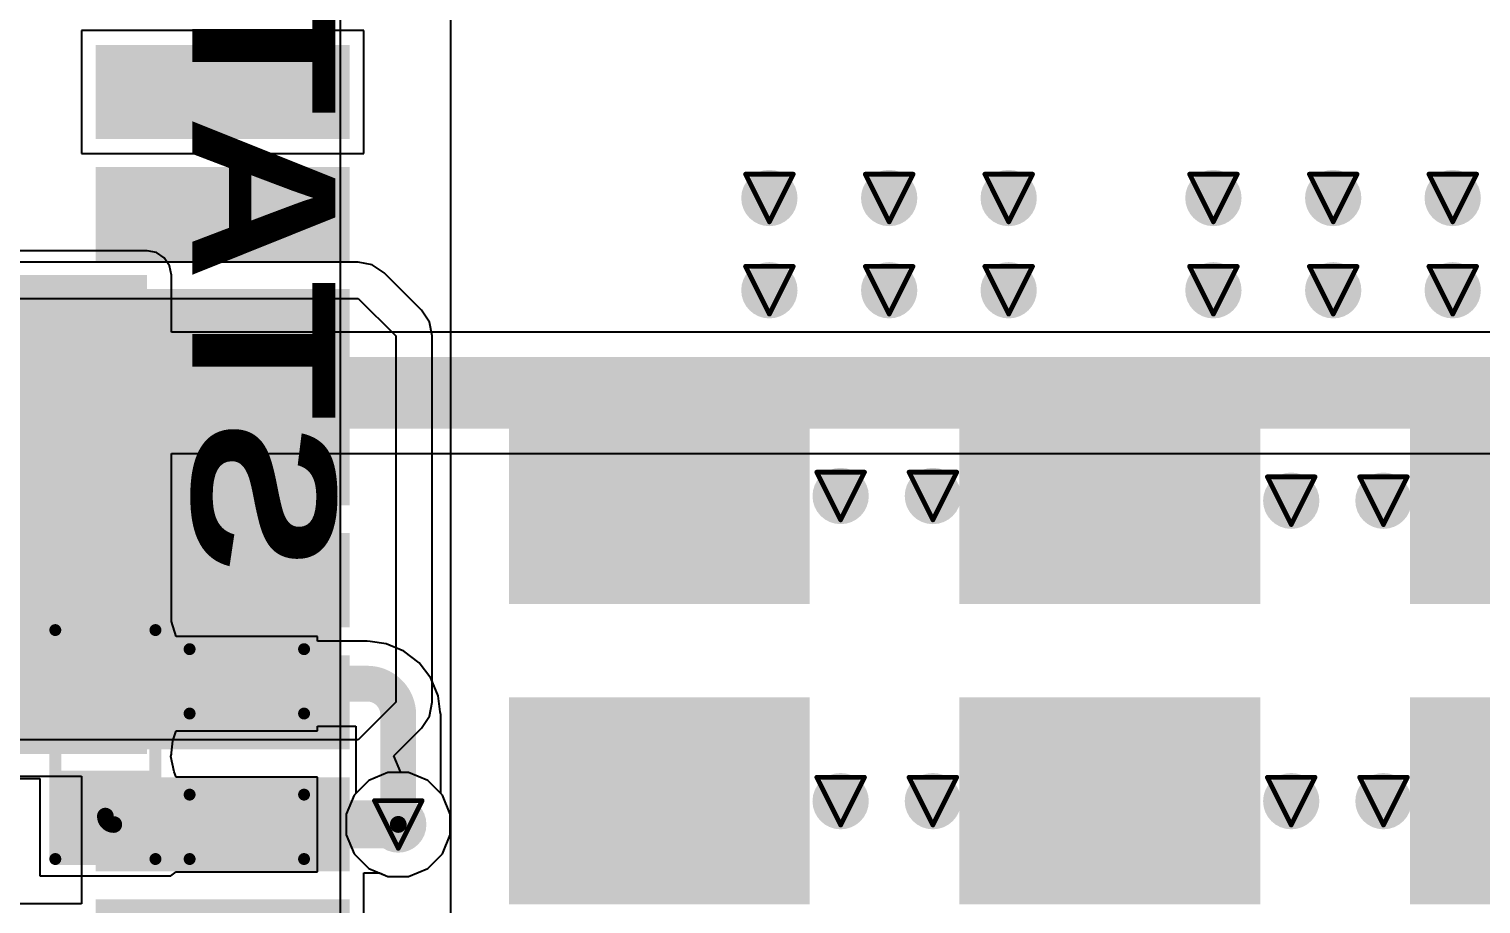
# Model space of a CAD drawing. Header units: inches. Extents: x 0 to 12.2, y 0 to 7.
# Drawn here: x 2.645 to 3.254, y 3.776 to 4.143 of the extents above; entities that cross this region are included whole.
import ezdxf

# ---------------------------------------------------------------- set-up
doc = ezdxf.new("R2010")
doc.units = ezdxf.units.IN
doc.header["$MEASUREMENT"] = 0
for name, color, linetype in [('Bottom Layer', 5, 'Continuous'), ('Bottom Overlay', 54, 'Continuous'), ('Bottom Paste', 16, 'Continuous'), ('Bottom Solder', 6, 'Continuous'), ('Drill Drawing', 1, 'Continuous'), ('Layer 1', 16, 'Continuous'), ('Layer 2', 76, 'Continuous'), ('Top Layer', 1, 'Continuous'), ('Top Solder', 216, 'Continuous'), ('Via Holes', 16, 'Continuous')]:
    doc.layers.add(name, color=color, linetype=linetype)
doc.styles.add('Arial Black_Bold', font='', dxfattribs={"height": 0.2})
doc.styles.get('Arial Black_Bold').set_extended_font_data('Arial Black', bold=True)

# ---------------------------------------------------------------- blocks, each defined once
blk = doc.blocks.new('EC21EFA_512_STD_17')
at = {"layer": 'Top Layer'}
for points in [[(0.17126, 0.61024), (0.20276, 0.61024), (0.20276, 0.51181), (0.17126, 0.51181)], [(0.22244, 0.61024), (0.25394, 0.61024), (0.25394, 0.51181), (0.22244, 0.51181)], [(0.27362, 0.61024), (0.30512, 0.61024), (0.30512, 0.51181), (0.27362, 0.51181)], [(0.3248, 0.61024), (0.3563, 0.61024), (0.3563, 0.51181), (0.3248, 0.51181)], [(0.37598, 0.61024), (0.40748, 0.61024), (0.40748, 0.51181), (0.37598, 0.51181)], [(0.42717, 0.61024), (0.45866, 0.61024), (0.45866, 0.51181), (0.42717, 0.51181)], [(0.47835, 0.61024), (0.50984, 0.61024), (0.50984, 0.51181), (0.47835, 0.51181)], [(0.15748, 0.43701), (0.23622, 0.43701), (0.23622, 0.3189), (0.15748, 0.3189)], [(0.28346, 0.43701), (0.3622, 0.43701), (0.3622, 0.3189), (0.28346, 0.3189)], [(0.15748, 0.24803), (0.23622, 0.24803), (0.23622, 0.12992), (0.15748, 0.12992)], [(0.28346, 0.24803), (0.3622, 0.24803), (0.3622, 0.12992), (0.28346, 0.12992)], [(0.15748, 0.05906), (0.23622, 0.05906), (0.23622, -0.05906), (0.15748, -0.05906)], [(0.28346, 0.05906), (0.3622, 0.05906), (0.3622, -0.05906), (0.28346, -0.05906)]]:
    blk.add_hatch(color=1, dxfattribs=at).paths.add_polyline_path(points)
at = {"layer": 'Top Solder'}
for points in [[(0.11608, 0.61424), (0.15557, 0.61424), (0.15557, 0.50781), (0.11608, 0.50781)], [(0.16726, 0.61424), (0.20676, 0.61424), (0.20676, 0.50781), (0.16726, 0.50781)], [(0.21844, 0.61424), (0.25794, 0.61424), (0.25794, 0.50781), (0.21844, 0.50781)], [(0.26962, 0.61424), (0.30912, 0.61424), (0.30912, 0.50781), (0.26962, 0.50781)], [(0.3208, 0.61424), (0.3603, 0.61424), (0.3603, 0.50781), (0.3208, 0.50781)], [(0.37198, 0.61424), (0.41148, 0.61424), (0.41148, 0.50781), (0.37198, 0.50781)], [(0.42317, 0.61424), (0.46266, 0.61424), (0.46266, 0.50781), (0.42317, 0.50781)], [(0.47435, 0.61424), (0.51384, 0.61424), (0.51384, 0.50781), (0.47435, 0.50781)], [(0.15348, 0.44101), (0.24022, 0.44101), (0.24022, 0.3149), (0.15348, 0.3149)], [(0.27946, 0.44101), (0.3662, 0.44101), (0.3662, 0.3149), (0.27946, 0.3149)], [(0.15348, 0.25203), (0.24022, 0.25203), (0.24022, 0.12592), (0.15348, 0.12592)], [(0.27946, 0.25203), (0.3662, 0.25203), (0.3662, 0.12592), (0.27946, 0.12592)], [(0.15348, 0.06306), (0.24022, 0.06306), (0.24022, -0.06306), (0.15348, -0.06306)], [(0.27946, 0.06306), (0.3662, 0.06306), (0.3662, -0.06306), (0.27946, -0.06306)]]:
    blk.add_hatch(color=216, dxfattribs=at).paths.add_polyline_path(points)
blk = doc.blocks.new('R___0603_B_55')
at = {"layer": 'Bottom Layer'}
for points in [[(-0.045, -0.0175), (-0.045, 0.0175), (-0.015, 0.0175), (-0.015, -0.0175)], [(0.015, -0.0175), (0.015, 0.0175), (0.045, 0.0175), (0.045, -0.0175)]]:
    blk.add_hatch(color=5, dxfattribs=at).paths.add_polyline_path(points)
at = {"layer": 'Bottom Paste'}
for points in [[(-0.045, -0.0175), (-0.045, 0.0175), (-0.015, 0.0175), (-0.015, -0.0175)], [(0.015, -0.0175), (0.015, 0.0175), (0.045, 0.0175), (0.045, -0.0175)]]:
    blk.add_hatch(color=16, dxfattribs=at).paths.add_polyline_path(points)
at = {"layer": 'Bottom Solder'}
for points in [[(-0.049, -0.0215), (-0.049, 0.0215), (-0.011, 0.0215), (-0.011, -0.0215)], [(0.011, -0.0215), (0.011, 0.0215), (0.049, 0.0215), (0.049, -0.0215)]]:
    blk.add_hatch(color=6, dxfattribs=at).paths.add_polyline_path(points)
at = {"layer": 'Bottom Overlay'}
for points in [[(-0.048, 0.021, 0.005, 0.005, 0), (0.048, 0.021, 0.005, 0.005, 0)], [(-0.048, 0.021, 0.005, 0.005, 0), (-0.048, -0.021, 0.005, 0.005, 0)], [(0.048, 0.021, 0.005, 0.005, 0), (0.048, -0.021, 0.005, 0.005, 0)], [(-0.048, -0.021, 0.005, 0.005, 0), (0.048, -0.021, 0.005, 0.005, 0)]]:
    blk.add_lwpolyline(points, format="xyseb", dxfattribs=at)
for points in [[(-0.04925, 0.021, 0.0025, 0.0025, 1), (-0.04675, 0.021, 0.0025, 0.0025, 1)], [(-0.04925, 0.021, 0.0025, 0.0025, 1), (-0.04675, 0.021, 0.0025, 0.0025, 1)], [(0.04675, 0.021, 0.0025, 0.0025, 1), (0.04925, 0.021, 0.0025, 0.0025, 1)], [(0.04675, 0.021, 0.0025, 0.0025, 1), (0.04925, 0.021, 0.0025, 0.0025, 1)], [(-0.04925, -0.021, 0.0025, 0.0025, 1), (-0.04675, -0.021, 0.0025, 0.0025, 1)], [(-0.04925, -0.021, 0.0025, 0.0025, 1), (-0.04675, -0.021, 0.0025, 0.0025, 1)], [(0.04675, -0.021, 0.0025, 0.0025, 1), (0.04925, -0.021, 0.0025, 0.0025, 1)], [(0.04675, -0.021, 0.0025, 0.0025, 1), (0.04925, -0.021, 0.0025, 0.0025, 1)]]:
    blk.add_lwpolyline(points, format="xyseb", close=True, dxfattribs=at)
blk = doc.blocks.new('LED_0603_B_174')
at = {"layer": 'Bottom Layer'}
for points in [[(-0.03937, 0.01969), (-0.01969, 0.01969), (-0.01969, -0.01969), (-0.03937, -0.01969)], [(0.01969, 0.01969), (0.03937, 0.01969), (0.03937, -0.01969), (0.01969, -0.01969)]]:
    blk.add_hatch(color=5, dxfattribs=at).paths.add_polyline_path(points)
at = {"layer": 'Bottom Overlay'}
blk.add_hatch(color=54, dxfattribs=at).paths.add_polyline_path([(0.04399, -0.026), (0.06899, -0.026), (0.06899, 0.026), (0.04399, 0.026)])
at = {"layer": 'Bottom Paste'}
for points in [[(-0.03937, 0.01969), (-0.01969, 0.01969), (-0.01969, -0.01969), (-0.03937, -0.01969)], [(0.01969, 0.01969), (0.03937, 0.01969), (0.03937, -0.01969), (0.01969, -0.01969)]]:
    blk.add_hatch(color=16, dxfattribs=at).paths.add_polyline_path(points)
at = {"layer": 'Bottom Solder'}
for points in [[(-0.04337, 0.02369), (-0.01569, 0.02369), (-0.01569, -0.02369), (-0.04337, -0.02369)], [(0.01569, 0.02369), (0.04337, 0.02369), (0.04337, -0.02369), (0.01569, -0.02369)]]:
    blk.add_hatch(color=6, dxfattribs=at).paths.add_polyline_path(points)
at = {"layer": 'Bottom Overlay'}
for points in [[(-0.044, 0.024, 0.005, 0.005, 0), (-0.044, -0.024, 0.005, 0.005, 0)], [(-0.044, 0.024, 0.005, 0.005, 0), (-0.017, 0.024, 0.005, 0.005, 0)], [(0.017, 0.024, 0.005, 0.005, 0), (0.044, 0.024, 0.005, 0.005, 0)], [(0.044, 0.024, 0.005, 0.005, 0), (0.044, -0.024, 0.005, 0.005, 0)], [(-0.017, -0.024, 0.005, 0.005, 0), (-0.044, -0.024, 0.005, 0.005, 0)], [(0.017, -0.024, 0.005, 0.005, 0), (0.044, -0.024, 0.005, 0.005, 0)]]:
    blk.add_lwpolyline(points, format="xyseb", dxfattribs=at)
for points in [[(-0.04525, 0.024, 0.0025, 0.0025, 1), (-0.04275, 0.024, 0.0025, 0.0025, 1)], [(-0.04525, 0.024, 0.0025, 0.0025, 1), (-0.04275, 0.024, 0.0025, 0.0025, 1)], [(-0.01825, 0.024, 0.0025, 0.0025, 1), (-0.01575, 0.024, 0.0025, 0.0025, 1)], [(0.01575, 0.024, 0.0025, 0.0025, 1), (0.01825, 0.024, 0.0025, 0.0025, 1)], [(0.04275, 0.024, 0.0025, 0.0025, 1), (0.04525, 0.024, 0.0025, 0.0025, 1)], [(0.04275, 0.024, 0.0025, 0.0025, 1), (0.04525, 0.024, 0.0025, 0.0025, 1)], [(-0.04525, -0.024, 0.0025, 0.0025, 1), (-0.04275, -0.024, 0.0025, 0.0025, 1)], [(-0.04525, -0.024, 0.0025, 0.0025, 1), (-0.04275, -0.024, 0.0025, 0.0025, 1)], [(-0.01825, -0.024, 0.0025, 0.0025, 1), (-0.01575, -0.024, 0.0025, 0.0025, 1)], [(0.01575, -0.024, 0.0025, 0.0025, 1), (0.01825, -0.024, 0.0025, 0.0025, 1)], [(0.04275, -0.024, 0.0025, 0.0025, 1), (0.04525, -0.024, 0.0025, 0.0025, 1)], [(0.04275, -0.024, 0.0025, 0.0025, 1), (0.04525, -0.024, 0.0025, 0.0025, 1)]]:
    blk.add_lwpolyline(points, format="xyseb", close=True, dxfattribs=at)

msp = doc.modelspace()

# ---------------------------------------------------------------- hatches: boundary and pattern name
at = {"layer": 'Bottom Layer'}
h = msp.add_hatch(color=5, dxfattribs=at)
edge = h.paths.add_edge_path()
edge.add_arc((2.95564, 4.07168), 0.01181, 0, 360)
h = msp.add_hatch(color=5, dxfattribs=at)
edge = h.paths.add_edge_path()
edge.add_arc((3.00588, 4.07168), 0.01181, 0, 360)
h = msp.add_hatch(color=5, dxfattribs=at)
edge = h.paths.add_edge_path()
edge.add_arc((3.056, 4.07168), 0.01181, 0, 360)
h = msp.add_hatch(color=5, dxfattribs=at)
edge = h.paths.add_edge_path()
edge.add_arc((3.14186, 4.07168), 0.01181, 0, 360)
h = msp.add_hatch(color=5, dxfattribs=at)
edge = h.paths.add_edge_path()
edge.add_arc((3.1921, 4.07168), 0.01181, 0, 360)
h = msp.add_hatch(color=5, dxfattribs=at)
edge = h.paths.add_edge_path()
edge.add_arc((3.24222, 4.07168), 0.01181, 0, 360)
h = msp.add_hatch(color=5, dxfattribs=at)
edge = h.paths.add_edge_path()
edge.add_arc((2.95564, 4.033), 0.01181, 0, 360)
h = msp.add_hatch(color=5, dxfattribs=at)
edge = h.paths.add_edge_path()
edge.add_arc((3.00588, 4.033), 0.01181, 0, 360)
h = msp.add_hatch(color=5, dxfattribs=at)
edge = h.paths.add_edge_path()
edge.add_arc((3.056, 4.033), 0.01181, 0, 360)
h = msp.add_hatch(color=5, dxfattribs=at)
edge = h.paths.add_edge_path()
edge.add_arc((3.14186, 4.033), 0.01181, 0, 360)
h = msp.add_hatch(color=5, dxfattribs=at)
edge = h.paths.add_edge_path()
edge.add_arc((3.1921, 4.033), 0.01181, 0, 360)
h = msp.add_hatch(color=5, dxfattribs=at)
edge = h.paths.add_edge_path()
edge.add_arc((3.24222, 4.033), 0.01181, 0, 360)
msp.add_hatch(color=5, dxfattribs=at).paths.add_polyline_path([(2.40547, 3.83852), (2.69466, 3.83852), (2.69466, 4.03937), (2.40547, 4.03937)])
h = msp.add_hatch(color=5, dxfattribs=at)
edge = h.paths.add_edge_path()
edge.add_arc((2.98553, 3.94673), 0.01181, 0, 360)
h = msp.add_hatch(color=5, dxfattribs=at)
edge = h.paths.add_edge_path()
edge.add_arc((3.02421, 3.94673), 0.01181, 0, 360)
h = msp.add_hatch(color=5, dxfattribs=at)
edge = h.paths.add_edge_path()
edge.add_arc((3.1745, 3.94476), 0.01181, 0, 360)
h = msp.add_hatch(color=5, dxfattribs=at)
edge = h.paths.add_edge_path()
edge.add_arc((3.21318, 3.94476), 0.01181, 0, 360)
h = msp.add_hatch(color=5, dxfattribs=at)
edge = h.paths.add_edge_path()
edge.add_arc((2.98553, 3.81878), 0.01181, 0, 360)
h = msp.add_hatch(color=5, dxfattribs=at)
edge = h.paths.add_edge_path()
edge.add_arc((3.02421, 3.81878), 0.01181, 0, 360)
h = msp.add_hatch(color=5, dxfattribs=at)
edge = h.paths.add_edge_path()
edge.add_arc((3.1745, 3.81878), 0.01181, 0, 360)
h = msp.add_hatch(color=5, dxfattribs=at)
edge = h.paths.add_edge_path()
edge.add_arc((3.21318, 3.81878), 0.01181, 0, 360)
h = msp.add_hatch(color=5, dxfattribs=at)
edge = h.paths.add_edge_path()
edge.add_arc((2.8, 3.80899), 0.01181, 0, 360)
at = {"layer": 'Layer 1'}
h = msp.add_hatch(color=16, dxfattribs=at)
edge = h.paths.add_edge_path()
edge.add_arc((2.95564, 4.07168), 0.01181, 0, 360)
h = msp.add_hatch(color=16, dxfattribs=at)
edge = h.paths.add_edge_path()
edge.add_arc((3.00588, 4.07168), 0.01181, 0, 360)
h = msp.add_hatch(color=16, dxfattribs=at)
edge = h.paths.add_edge_path()
edge.add_arc((3.056, 4.07168), 0.01181, 0, 360)
h = msp.add_hatch(color=16, dxfattribs=at)
edge = h.paths.add_edge_path()
edge.add_arc((3.14186, 4.07168), 0.01181, 0, 360)
h = msp.add_hatch(color=16, dxfattribs=at)
edge = h.paths.add_edge_path()
edge.add_arc((3.1921, 4.07168), 0.01181, 0, 360)
h = msp.add_hatch(color=16, dxfattribs=at)
edge = h.paths.add_edge_path()
edge.add_arc((3.24222, 4.07168), 0.01181, 0, 360)
h = msp.add_hatch(color=16, dxfattribs=at)
edge = h.paths.add_edge_path()
edge.add_arc((2.95564, 4.033), 0.01181, 0, 360)
h = msp.add_hatch(color=16, dxfattribs=at)
edge = h.paths.add_edge_path()
edge.add_arc((3.00588, 4.033), 0.01181, 0, 360)
h = msp.add_hatch(color=16, dxfattribs=at)
edge = h.paths.add_edge_path()
edge.add_arc((3.056, 4.033), 0.01181, 0, 360)
h = msp.add_hatch(color=16, dxfattribs=at)
edge = h.paths.add_edge_path()
edge.add_arc((3.14186, 4.033), 0.01181, 0, 360)
h = msp.add_hatch(color=16, dxfattribs=at)
edge = h.paths.add_edge_path()
edge.add_arc((3.1921, 4.033), 0.01181, 0, 360)
h = msp.add_hatch(color=16, dxfattribs=at)
edge = h.paths.add_edge_path()
edge.add_arc((3.24222, 4.033), 0.01181, 0, 360)
h = msp.add_hatch(color=16, dxfattribs=at)
edge = h.paths.add_edge_path()
edge.add_arc((2.98553, 3.94673), 0.01181, 0, 360)
h = msp.add_hatch(color=16, dxfattribs=at)
edge = h.paths.add_edge_path()
edge.add_arc((3.02421, 3.94673), 0.01181, 0, 360)
h = msp.add_hatch(color=16, dxfattribs=at)
edge = h.paths.add_edge_path()
edge.add_arc((3.1745, 3.94476), 0.01181, 0, 360)
h = msp.add_hatch(color=16, dxfattribs=at)
edge = h.paths.add_edge_path()
edge.add_arc((3.21318, 3.94476), 0.01181, 0, 360)
h = msp.add_hatch(color=16, dxfattribs=at)
edge = h.paths.add_edge_path()
edge.add_arc((2.98553, 3.81878), 0.01181, 0, 360)
h = msp.add_hatch(color=16, dxfattribs=at)
edge = h.paths.add_edge_path()
edge.add_arc((3.02421, 3.81878), 0.01181, 0, 360)
h = msp.add_hatch(color=16, dxfattribs=at)
edge = h.paths.add_edge_path()
edge.add_arc((3.1745, 3.81878), 0.01181, 0, 360)
h = msp.add_hatch(color=16, dxfattribs=at)
edge = h.paths.add_edge_path()
edge.add_arc((3.21318, 3.81878), 0.01181, 0, 360)
h = msp.add_hatch(color=16, dxfattribs=at)
edge = h.paths.add_edge_path()
edge.add_arc((2.8, 3.80899), 0.01181, 0, 360)
at = {"layer": 'Layer 2'}
h = msp.add_hatch(color=76, dxfattribs=at)
edge = h.paths.add_edge_path()
edge.add_arc((2.95564, 4.07168), 0.01181, 0, 360)
h = msp.add_hatch(color=76, dxfattribs=at)
edge = h.paths.add_edge_path()
edge.add_arc((3.00588, 4.07168), 0.01181, 0, 360)
h = msp.add_hatch(color=76, dxfattribs=at)
edge = h.paths.add_edge_path()
edge.add_arc((3.056, 4.07168), 0.01181, 0, 360)
h = msp.add_hatch(color=76, dxfattribs=at)
edge = h.paths.add_edge_path()
edge.add_arc((3.14186, 4.07168), 0.01181, 0, 360)
h = msp.add_hatch(color=76, dxfattribs=at)
edge = h.paths.add_edge_path()
edge.add_arc((3.1921, 4.07168), 0.01181, 0, 360)
h = msp.add_hatch(color=76, dxfattribs=at)
edge = h.paths.add_edge_path()
edge.add_arc((3.24222, 4.07168), 0.01181, 0, 360)
h = msp.add_hatch(color=76, dxfattribs=at)
edge = h.paths.add_edge_path()
edge.add_arc((2.95564, 4.033), 0.01181, 0, 360)
h = msp.add_hatch(color=76, dxfattribs=at)
edge = h.paths.add_edge_path()
edge.add_arc((3.00588, 4.033), 0.01181, 0, 360)
h = msp.add_hatch(color=76, dxfattribs=at)
edge = h.paths.add_edge_path()
edge.add_arc((3.056, 4.033), 0.01181, 0, 360)
h = msp.add_hatch(color=76, dxfattribs=at)
edge = h.paths.add_edge_path()
edge.add_arc((3.14186, 4.033), 0.01181, 0, 360)
h = msp.add_hatch(color=76, dxfattribs=at)
edge = h.paths.add_edge_path()
edge.add_arc((3.1921, 4.033), 0.01181, 0, 360)
h = msp.add_hatch(color=76, dxfattribs=at)
edge = h.paths.add_edge_path()
edge.add_arc((3.24222, 4.033), 0.01181, 0, 360)
h = msp.add_hatch(color=76, dxfattribs=at)
edge = h.paths.add_edge_path()
edge.add_arc((2.98553, 3.94673), 0.01181, 0, 360)
h = msp.add_hatch(color=76, dxfattribs=at)
edge = h.paths.add_edge_path()
edge.add_arc((3.02421, 3.94673), 0.01181, 0, 360)
h = msp.add_hatch(color=76, dxfattribs=at)
edge = h.paths.add_edge_path()
edge.add_arc((3.1745, 3.94476), 0.01181, 0, 360)
h = msp.add_hatch(color=76, dxfattribs=at)
edge = h.paths.add_edge_path()
edge.add_arc((3.21318, 3.94476), 0.01181, 0, 360)
h = msp.add_hatch(color=76, dxfattribs=at)
edge = h.paths.add_edge_path()
edge.add_arc((2.98553, 3.81878), 0.01181, 0, 360)
h = msp.add_hatch(color=76, dxfattribs=at)
edge = h.paths.add_edge_path()
edge.add_arc((3.02421, 3.81878), 0.01181, 0, 360)
h = msp.add_hatch(color=76, dxfattribs=at)
edge = h.paths.add_edge_path()
edge.add_arc((3.1745, 3.81878), 0.01181, 0, 360)
h = msp.add_hatch(color=76, dxfattribs=at)
edge = h.paths.add_edge_path()
edge.add_arc((3.21318, 3.81878), 0.01181, 0, 360)
h = msp.add_hatch(color=76, dxfattribs=at)
edge = h.paths.add_edge_path()
edge.add_arc((2.8, 3.80899), 0.01181, 0, 360)
at = {"layer": 'Top Layer'}
h = msp.add_hatch(color=1, dxfattribs=at)
edge = h.paths.add_edge_path()
edge.add_arc((2.95564, 4.07168), 0.01181, 0, 360)
h = msp.add_hatch(color=1, dxfattribs=at)
edge = h.paths.add_edge_path()
edge.add_arc((3.00588, 4.07168), 0.01181, 0, 360)
h = msp.add_hatch(color=1, dxfattribs=at)
edge = h.paths.add_edge_path()
edge.add_arc((3.056, 4.07168), 0.01181, 0, 360)
h = msp.add_hatch(color=1, dxfattribs=at)
edge = h.paths.add_edge_path()
edge.add_arc((3.14186, 4.07168), 0.01181, 0, 360)
h = msp.add_hatch(color=1, dxfattribs=at)
edge = h.paths.add_edge_path()
edge.add_arc((3.1921, 4.07168), 0.01181, 0, 360)
h = msp.add_hatch(color=1, dxfattribs=at)
edge = h.paths.add_edge_path()
edge.add_arc((3.24222, 4.07168), 0.01181, 0, 360)
h = msp.add_hatch(color=1, dxfattribs=at)
edge = h.paths.add_edge_path()
edge.add_arc((2.95564, 4.033), 0.01181, 0, 360)
h = msp.add_hatch(color=1, dxfattribs=at)
edge = h.paths.add_edge_path()
edge.add_arc((3.00588, 4.033), 0.01181, 0, 360)
h = msp.add_hatch(color=1, dxfattribs=at)
edge = h.paths.add_edge_path()
edge.add_arc((3.056, 4.033), 0.01181, 0, 360)
h = msp.add_hatch(color=1, dxfattribs=at)
edge = h.paths.add_edge_path()
edge.add_arc((3.14186, 4.033), 0.01181, 0, 360)
h = msp.add_hatch(color=1, dxfattribs=at)
edge = h.paths.add_edge_path()
edge.add_arc((3.1921, 4.033), 0.01181, 0, 360)
h = msp.add_hatch(color=1, dxfattribs=at)
edge = h.paths.add_edge_path()
edge.add_arc((3.24222, 4.033), 0.01181, 0, 360)
msp.add_hatch(color=1, dxfattribs=at).paths.add_polyline_path([(2.67716, 3.84449), (2.77559, 3.84449), (2.77559, 4.02953), (2.67716, 4.02953)])
h = msp.add_hatch(color=1, dxfattribs=at)
edge = h.paths.add_edge_path()
edge.add_arc((2.98553, 3.94673), 0.01181, 0, 360)
h = msp.add_hatch(color=1, dxfattribs=at)
edge = h.paths.add_edge_path()
edge.add_arc((3.02421, 3.94673), 0.01181, 0, 360)
h = msp.add_hatch(color=1, dxfattribs=at)
edge = h.paths.add_edge_path()
edge.add_arc((3.1745, 3.94476), 0.01181, 0, 360)
h = msp.add_hatch(color=1, dxfattribs=at)
edge = h.paths.add_edge_path()
edge.add_arc((3.21318, 3.94476), 0.01181, 0, 360)
h = msp.add_hatch(color=1, dxfattribs=at)
edge = h.paths.add_edge_path()
edge.add_arc((2.98553, 3.81878), 0.01181, 0, 360)
h = msp.add_hatch(color=1, dxfattribs=at)
edge = h.paths.add_edge_path()
edge.add_arc((3.02421, 3.81878), 0.01181, 0, 360)
h = msp.add_hatch(color=1, dxfattribs=at)
edge = h.paths.add_edge_path()
edge.add_arc((3.1745, 3.81878), 0.01181, 0, 360)
h = msp.add_hatch(color=1, dxfattribs=at)
edge = h.paths.add_edge_path()
edge.add_arc((3.21318, 3.81878), 0.01181, 0, 360)
h = msp.add_hatch(color=1, dxfattribs=at)
edge = h.paths.add_edge_path()
edge.add_arc((2.8, 3.80899), 0.01181, 0, 360)
at = {"layer": 'Via Holes'}
h = msp.add_hatch(color=7, dxfattribs=at)
edge = h.paths.add_edge_path()
edge.add_arc((2.95564, 4.07168), 0.00591, 0, 360)
h = msp.add_hatch(color=7, dxfattribs=at)
edge = h.paths.add_edge_path()
edge.add_arc((3.00588, 4.07168), 0.00591, 0, 360)
h = msp.add_hatch(color=7, dxfattribs=at)
edge = h.paths.add_edge_path()
edge.add_arc((3.056, 4.07168), 0.00591, 0, 360)
h = msp.add_hatch(color=7, dxfattribs=at)
edge = h.paths.add_edge_path()
edge.add_arc((3.14186, 4.07168), 0.00591, 0, 360)
h = msp.add_hatch(color=7, dxfattribs=at)
edge = h.paths.add_edge_path()
edge.add_arc((3.1921, 4.07168), 0.00591, 0, 360)
h = msp.add_hatch(color=7, dxfattribs=at)
edge = h.paths.add_edge_path()
edge.add_arc((3.24222, 4.07168), 0.00591, 0, 360)
h = msp.add_hatch(color=7, dxfattribs=at)
edge = h.paths.add_edge_path()
edge.add_arc((2.95564, 4.033), 0.00591, 0, 360)
h = msp.add_hatch(color=7, dxfattribs=at)
edge = h.paths.add_edge_path()
edge.add_arc((3.00588, 4.033), 0.00591, 0, 360)
h = msp.add_hatch(color=7, dxfattribs=at)
edge = h.paths.add_edge_path()
edge.add_arc((3.056, 4.033), 0.00591, 0, 360)
h = msp.add_hatch(color=7, dxfattribs=at)
edge = h.paths.add_edge_path()
edge.add_arc((3.14186, 4.033), 0.00591, 0, 360)
h = msp.add_hatch(color=7, dxfattribs=at)
edge = h.paths.add_edge_path()
edge.add_arc((3.1921, 4.033), 0.00591, 0, 360)
h = msp.add_hatch(color=7, dxfattribs=at)
edge = h.paths.add_edge_path()
edge.add_arc((3.24222, 4.033), 0.00591, 0, 360)
h = msp.add_hatch(color=7, dxfattribs=at)
edge = h.paths.add_edge_path()
edge.add_arc((2.98553, 3.94673), 0.00591, 0, 360)
h = msp.add_hatch(color=7, dxfattribs=at)
edge = h.paths.add_edge_path()
edge.add_arc((3.02421, 3.94673), 0.00591, 0, 360)
h = msp.add_hatch(color=7, dxfattribs=at)
edge = h.paths.add_edge_path()
edge.add_arc((3.1745, 3.94476), 0.00591, 0, 360)
h = msp.add_hatch(color=7, dxfattribs=at)
edge = h.paths.add_edge_path()
edge.add_arc((3.21318, 3.94476), 0.00591, 0, 360)
h = msp.add_hatch(color=7, dxfattribs=at)
edge = h.paths.add_edge_path()
edge.add_arc((2.98553, 3.81878), 0.00591, 0, 360)
h = msp.add_hatch(color=7, dxfattribs=at)
edge = h.paths.add_edge_path()
edge.add_arc((3.02421, 3.81878), 0.00591, 0, 360)
h = msp.add_hatch(color=7, dxfattribs=at)
edge = h.paths.add_edge_path()
edge.add_arc((3.1745, 3.81878), 0.00591, 0, 360)
h = msp.add_hatch(color=7, dxfattribs=at)
edge = h.paths.add_edge_path()
edge.add_arc((3.21318, 3.81878), 0.00591, 0, 360)
h = msp.add_hatch(color=7, dxfattribs=at)
edge = h.paths.add_edge_path()
edge.add_arc((2.8, 3.80899), 0.00591, 0, 360)

# ---------------------------------------------------------------- linework, layer by layer
at = {"layer": 'Bottom Layer'}
for p, q in [((2.69466, 4.04957), (2.45996, 4.04957)), ((2.69857, 4.04879), (2.69466, 4.04957)), ((2.70187, 4.04658), (2.69857, 4.04879)), ((2.70408, 4.04327), (2.70187, 4.04658)), ((2.70486, 4.03937), (2.70408, 4.04327)), ((2.70486, 4.01549), (2.70486, 4.03937)), ((3.53, 4.01549), (2.70486, 4.01549)), ((2.70486, 3.89409), (2.70486, 3.96451)), ((2.70486, 3.96451), (3.53, 3.96451)), ((2.70681, 3.88789), (2.70486, 3.89409)), ((2.71186, 3.88789), (2.70681, 3.88789)), ((2.76618, 3.88789), (2.71186, 3.88789)), ((2.76618, 3.88589), (2.76618, 3.88789)), ((2.78698, 3.88589), (2.76618, 3.88589)), ((2.78816, 3.88566), (2.78698, 3.88589)), ((2.79494, 3.88476), (2.78816, 3.88566)), ((2.80237, 3.88169), (2.79494, 3.88476)), ((2.80875, 3.8768), (2.80237, 3.88169)), ((2.81364, 3.87042), (2.80875, 3.8768)), ((2.81671, 3.86299), (2.81364, 3.87042)), ((2.81761, 3.85621), (2.81671, 3.86299)), ((2.81784, 3.85503), (2.81761, 3.85621)), ((2.81784, 3.822), (2.81784, 3.85503)), ((2.76618, 3.84821), (2.76618, 3.85021)), ((2.76618, 3.85021), (2.78216, 3.85021)), ((2.78216, 3.85021), (2.78216, 3.822)), ((2.70486, 3.83906), (2.70549, 3.84402)), ((2.70549, 3.84402), (2.70681, 3.84821)), ((2.70681, 3.84821), (2.71186, 3.84821)), ((2.71186, 3.84821), (2.76618, 3.84821)), ((2.70466, 3.83752), (2.70486, 3.83852)), ((2.70602, 3.83107), (2.70466, 3.83752)), ((2.70486, 3.83852), (2.70486, 3.83906)), ((2.70681, 3.82884), (2.70602, 3.83107)), ((2.45996, 3.82833), (2.64966, 3.82833)), ((2.64966, 3.82833), (2.64966, 3.78752)), ((2.76618, 3.82884), (2.70681, 3.82884)), ((2.76618, 3.78915), (2.76618, 3.82884)), ((2.78151, 3.82135), (2.77819, 3.81333)), ((2.78216, 3.822), (2.78151, 3.82135)), ((2.81849, 3.82135), (2.81784, 3.822)), ((2.82181, 3.81333), (2.81849, 3.82135)), ((2.77819, 3.81333), (2.77819, 3.80466)), ((2.82181, 3.80466), (2.82181, 3.81333)), ((2.77819, 3.80466), (2.78151, 3.79664)), ((2.81849, 3.79664), (2.82181, 3.80466)), ((2.78151, 3.79664), (2.78765, 3.7905)), ((2.81235, 3.7905), (2.81849, 3.79664)), ((2.64966, 3.78752), (2.70466, 3.78752)), ((2.70466, 3.78752), (2.70681, 3.78915)), ((2.70466, 3.78752), (2.70466, 3.78752)), ((2.70681, 3.78915), (2.76618, 3.78915)), ((2.78765, 3.7905), (2.79566, 3.78718)), ((2.80434, 3.78718), (2.81235, 3.7905)), ((2.79566, 3.78718), (2.80434, 3.78718))]:
    msp.add_line(p, q, dxfattribs=at)
for points in [[(2.66081, 3.99, 0.03, 0.03, -0.414214), (2.65644, 3.99437, 0.03, 0.03, 0)], [(2.66081, 3.99, 0.03, 0.03, 0), (3.53, 3.99, 0.03, 0.03, 0)], [(2.73649, 3.86805, 0.015, 0.015, 0), (2.78698, 3.86805, 0.015, 0.015, 0)], [(2.78698, 3.86805, 0.015, 0.015, -0.414214), (2.8, 3.85503, 0.015, 0.015, 0)], [(2.8, 3.80899, 0.015, 0.015, 0), (2.8, 3.85503, 0.015, 0.015, 0)], [(2.68069, 3.80899, 0.015, 0.015, 0), (2.73649, 3.80899, 0.015, 0.015, 0)], [(2.68069, 3.80899, 0.007, 0.007, -0.414214), (2.67716, 3.81252, 0.007, 0.007, 0)]]:
    msp.add_lwpolyline(points, format="xyseb", dxfattribs=at)
for points in [[(2.64894, 3.99437, 0.015, 0.015, 1), (2.66394, 3.99437, 0.015, 0.015, 1)], [(2.65331, 3.99, 0.015, 0.015, 1), (2.66831, 3.99, 0.015, 0.015, 1)], [(2.65331, 3.99, 0.015, 0.015, 1), (2.66831, 3.99, 0.015, 0.015, 1)], [(2.73274, 3.86805, 0.0075, 0.0075, 1), (2.74024, 3.86805, 0.0075, 0.0075, 1)], [(2.78323, 3.86805, 0.0075, 0.0075, 1), (2.79073, 3.86805, 0.0075, 0.0075, 1)], [(2.78323, 3.86805, 0.0075, 0.0075, 1), (2.79073, 3.86805, 0.0075, 0.0075, 1)], [(2.79625, 3.85503, 0.0075, 0.0075, 1), (2.80375, 3.85503, 0.0075, 0.0075, 1)], [(2.79625, 3.85503, 0.0075, 0.0075, 1), (2.80375, 3.85503, 0.0075, 0.0075, 1)], [(2.67694, 3.80899, 0.0075, 0.0075, 1), (2.68444, 3.80899, 0.0075, 0.0075, 1)], [(2.67541, 3.81252, 0.0035, 0.0035, 1), (2.67891, 3.81252, 0.0035, 0.0035, 1)], [(2.67894, 3.80899, 0.0035, 0.0035, 1), (2.68244, 3.80899, 0.0035, 0.0035, 1)], [(2.73274, 3.80899, 0.0075, 0.0075, 1), (2.74024, 3.80899, 0.0075, 0.0075, 1)], [(2.79625, 3.80899, 0.0075, 0.0075, 1), (2.80375, 3.80899, 0.0075, 0.0075, 1)]]:
    msp.add_lwpolyline(points, format="xyseb", close=True, dxfattribs=at)
at = {"layer": 'Drill Drawing'}
for points in [[(2.94564, 4.08168, 0.002, 0.002, 0), (2.96564, 4.08168, 0.002, 0.002, 0)], [(2.94564, 4.08168, 0.002, 0.002, 0), (2.95564, 4.06168, 0.002, 0.002, 0)], [(2.95564, 4.06168, 0.002, 0.002, 0), (2.96564, 4.08168, 0.002, 0.002, 0)], [(2.99588, 4.08168, 0.002, 0.002, 0), (3.01588, 4.08168, 0.002, 0.002, 0)], [(2.99588, 4.08168, 0.002, 0.002, 0), (3.00588, 4.06168, 0.002, 0.002, 0)], [(3.00588, 4.06168, 0.002, 0.002, 0), (3.01588, 4.08168, 0.002, 0.002, 0)], [(3.046, 4.08168, 0.002, 0.002, 0), (3.066, 4.08168, 0.002, 0.002, 0)], [(3.046, 4.08168, 0.002, 0.002, 0), (3.056, 4.06168, 0.002, 0.002, 0)], [(3.056, 4.06168, 0.002, 0.002, 0), (3.066, 4.08168, 0.002, 0.002, 0)], [(3.13186, 4.08168, 0.002, 0.002, 0), (3.15186, 4.08168, 0.002, 0.002, 0)], [(3.13186, 4.08168, 0.002, 0.002, 0), (3.14186, 4.06168, 0.002, 0.002, 0)], [(3.14186, 4.06168, 0.002, 0.002, 0), (3.15186, 4.08168, 0.002, 0.002, 0)], [(3.1821, 4.08168, 0.002, 0.002, 0), (3.2021, 4.08168, 0.002, 0.002, 0)], [(3.1821, 4.08168, 0.002, 0.002, 0), (3.1921, 4.06168, 0.002, 0.002, 0)], [(3.1921, 4.06168, 0.002, 0.002, 0), (3.2021, 4.08168, 0.002, 0.002, 0)], [(3.23222, 4.08168, 0.002, 0.002, 0), (3.25222, 4.08168, 0.002, 0.002, 0)], [(3.23222, 4.08168, 0.002, 0.002, 0), (3.24222, 4.06168, 0.002, 0.002, 0)], [(3.24222, 4.06168, 0.002, 0.002, 0), (3.25222, 4.08168, 0.002, 0.002, 0)], [(2.94564, 4.043, 0.002, 0.002, 0), (2.96564, 4.043, 0.002, 0.002, 0)], [(2.94564, 4.043, 0.002, 0.002, 0), (2.95564, 4.023, 0.002, 0.002, 0)], [(2.95564, 4.023, 0.002, 0.002, 0), (2.96564, 4.043, 0.002, 0.002, 0)], [(2.99588, 4.043, 0.002, 0.002, 0), (3.01588, 4.043, 0.002, 0.002, 0)], [(2.99588, 4.043, 0.002, 0.002, 0), (3.00588, 4.023, 0.002, 0.002, 0)], [(3.00588, 4.023, 0.002, 0.002, 0), (3.01588, 4.043, 0.002, 0.002, 0)], [(3.046, 4.043, 0.002, 0.002, 0), (3.066, 4.043, 0.002, 0.002, 0)], [(3.046, 4.043, 0.002, 0.002, 0), (3.056, 4.023, 0.002, 0.002, 0)], [(3.056, 4.023, 0.002, 0.002, 0), (3.066, 4.043, 0.002, 0.002, 0)], [(3.13186, 4.043, 0.002, 0.002, 0), (3.15186, 4.043, 0.002, 0.002, 0)], [(3.13186, 4.043, 0.002, 0.002, 0), (3.14186, 4.023, 0.002, 0.002, 0)], [(3.14186, 4.023, 0.002, 0.002, 0), (3.15186, 4.043, 0.002, 0.002, 0)], [(3.1821, 4.043, 0.002, 0.002, 0), (3.2021, 4.043, 0.002, 0.002, 0)], [(3.1821, 4.043, 0.002, 0.002, 0), (3.1921, 4.023, 0.002, 0.002, 0)], [(3.1921, 4.023, 0.002, 0.002, 0), (3.2021, 4.043, 0.002, 0.002, 0)], [(3.23222, 4.043, 0.002, 0.002, 0), (3.25222, 4.043, 0.002, 0.002, 0)], [(3.23222, 4.043, 0.002, 0.002, 0), (3.24222, 4.023, 0.002, 0.002, 0)], [(3.24222, 4.023, 0.002, 0.002, 0), (3.25222, 4.043, 0.002, 0.002, 0)], [(2.97553, 3.95673, 0.002, 0.002, 0), (2.99553, 3.95673, 0.002, 0.002, 0)], [(2.97553, 3.95673, 0.002, 0.002, 0), (2.98553, 3.93673, 0.002, 0.002, 0)], [(2.98553, 3.93673, 0.002, 0.002, 0), (2.99553, 3.95673, 0.002, 0.002, 0)], [(3.01421, 3.95673, 0.002, 0.002, 0), (3.03421, 3.95673, 0.002, 0.002, 0)], [(3.01421, 3.95673, 0.002, 0.002, 0), (3.02421, 3.93673, 0.002, 0.002, 0)], [(3.02421, 3.93673, 0.002, 0.002, 0), (3.03421, 3.95673, 0.002, 0.002, 0)], [(3.1645, 3.95476, 0.002, 0.002, 0), (3.1845, 3.95476, 0.002, 0.002, 0)], [(3.1645, 3.95476, 0.002, 0.002, 0), (3.1745, 3.93476, 0.002, 0.002, 0)], [(3.1745, 3.93476, 0.002, 0.002, 0), (3.1845, 3.95476, 0.002, 0.002, 0)], [(3.20318, 3.95476, 0.002, 0.002, 0), (3.22318, 3.95476, 0.002, 0.002, 0)], [(3.20318, 3.95476, 0.002, 0.002, 0), (3.21318, 3.93476, 0.002, 0.002, 0)], [(3.21318, 3.93476, 0.002, 0.002, 0), (3.22318, 3.95476, 0.002, 0.002, 0)], [(2.97553, 3.82878, 0.002, 0.002, 0), (2.99553, 3.82878, 0.002, 0.002, 0)], [(2.97553, 3.82878, 0.002, 0.002, 0), (2.98553, 3.80878, 0.002, 0.002, 0)], [(2.98553, 3.80878, 0.002, 0.002, 0), (2.99553, 3.82878, 0.002, 0.002, 0)], [(3.01421, 3.82878, 0.002, 0.002, 0), (3.03421, 3.82878, 0.002, 0.002, 0)], [(3.01421, 3.82878, 0.002, 0.002, 0), (3.02421, 3.80878, 0.002, 0.002, 0)], [(3.02421, 3.80878, 0.002, 0.002, 0), (3.03421, 3.82878, 0.002, 0.002, 0)], [(3.1645, 3.82878, 0.002, 0.002, 0), (3.1845, 3.82878, 0.002, 0.002, 0)], [(3.1645, 3.82878, 0.002, 0.002, 0), (3.1745, 3.80878, 0.002, 0.002, 0)], [(3.1745, 3.80878, 0.002, 0.002, 0), (3.1845, 3.82878, 0.002, 0.002, 0)], [(3.20318, 3.82878, 0.002, 0.002, 0), (3.22318, 3.82878, 0.002, 0.002, 0)], [(3.20318, 3.82878, 0.002, 0.002, 0), (3.21318, 3.80878, 0.002, 0.002, 0)], [(3.21318, 3.80878, 0.002, 0.002, 0), (3.22318, 3.82878, 0.002, 0.002, 0)], [(2.79, 3.81899, 0.002, 0.002, 0), (2.81, 3.81899, 0.002, 0.002, 0)], [(2.79, 3.81899, 0.002, 0.002, 0), (2.8, 3.79899, 0.002, 0.002, 0)], [(2.8, 3.79899, 0.002, 0.002, 0), (2.81, 3.81899, 0.002, 0.002, 0)]]:
    msp.add_lwpolyline(points, format="xyseb", dxfattribs=at)
for points in [[(2.94514, 4.08168, 0.001, 0.001, 1), (2.94614, 4.08168, 0.001, 0.001, 1)], [(2.94514, 4.08168, 0.001, 0.001, 1), (2.94614, 4.08168, 0.001, 0.001, 1)], [(2.96514, 4.08168, 0.001, 0.001, 1), (2.96614, 4.08168, 0.001, 0.001, 1)], [(2.96514, 4.08168, 0.001, 0.001, 1), (2.96614, 4.08168, 0.001, 0.001, 1)], [(2.99538, 4.08168, 0.001, 0.001, 1), (2.99638, 4.08168, 0.001, 0.001, 1)], [(2.99538, 4.08168, 0.001, 0.001, 1), (2.99638, 4.08168, 0.001, 0.001, 1)], [(3.01538, 4.08168, 0.001, 0.001, 1), (3.01638, 4.08168, 0.001, 0.001, 1)], [(3.01538, 4.08168, 0.001, 0.001, 1), (3.01638, 4.08168, 0.001, 0.001, 1)], [(3.0455, 4.08168, 0.001, 0.001, 1), (3.0465, 4.08168, 0.001, 0.001, 1)], [(3.0455, 4.08168, 0.001, 0.001, 1), (3.0465, 4.08168, 0.001, 0.001, 1)], [(3.0655, 4.08168, 0.001, 0.001, 1), (3.0665, 4.08168, 0.001, 0.001, 1)], [(3.0655, 4.08168, 0.001, 0.001, 1), (3.0665, 4.08168, 0.001, 0.001, 1)], [(3.13136, 4.08168, 0.001, 0.001, 1), (3.13236, 4.08168, 0.001, 0.001, 1)], [(3.13136, 4.08168, 0.001, 0.001, 1), (3.13236, 4.08168, 0.001, 0.001, 1)], [(3.15136, 4.08168, 0.001, 0.001, 1), (3.15236, 4.08168, 0.001, 0.001, 1)], [(3.15136, 4.08168, 0.001, 0.001, 1), (3.15236, 4.08168, 0.001, 0.001, 1)], [(3.1816, 4.08168, 0.001, 0.001, 1), (3.1826, 4.08168, 0.001, 0.001, 1)], [(3.1816, 4.08168, 0.001, 0.001, 1), (3.1826, 4.08168, 0.001, 0.001, 1)], [(3.2016, 4.08168, 0.001, 0.001, 1), (3.2026, 4.08168, 0.001, 0.001, 1)], [(3.2016, 4.08168, 0.001, 0.001, 1), (3.2026, 4.08168, 0.001, 0.001, 1)], [(3.23172, 4.08168, 0.001, 0.001, 1), (3.23272, 4.08168, 0.001, 0.001, 1)], [(3.23172, 4.08168, 0.001, 0.001, 1), (3.23272, 4.08168, 0.001, 0.001, 1)], [(3.25172, 4.08168, 0.001, 0.001, 1), (3.25272, 4.08168, 0.001, 0.001, 1)], [(3.25172, 4.08168, 0.001, 0.001, 1), (3.25272, 4.08168, 0.001, 0.001, 1)], [(2.95514, 4.06168, 0.001, 0.001, 1), (2.95614, 4.06168, 0.001, 0.001, 1)], [(2.95514, 4.06168, 0.001, 0.001, 1), (2.95614, 4.06168, 0.001, 0.001, 1)], [(3.00538, 4.06168, 0.001, 0.001, 1), (3.00638, 4.06168, 0.001, 0.001, 1)], [(3.00538, 4.06168, 0.001, 0.001, 1), (3.00638, 4.06168, 0.001, 0.001, 1)], [(3.0555, 4.06168, 0.001, 0.001, 1), (3.0565, 4.06168, 0.001, 0.001, 1)], [(3.0555, 4.06168, 0.001, 0.001, 1), (3.0565, 4.06168, 0.001, 0.001, 1)], [(3.14136, 4.06168, 0.001, 0.001, 1), (3.14236, 4.06168, 0.001, 0.001, 1)], [(3.14136, 4.06168, 0.001, 0.001, 1), (3.14236, 4.06168, 0.001, 0.001, 1)], [(3.1916, 4.06168, 0.001, 0.001, 1), (3.1926, 4.06168, 0.001, 0.001, 1)], [(3.1916, 4.06168, 0.001, 0.001, 1), (3.1926, 4.06168, 0.001, 0.001, 1)], [(3.24172, 4.06168, 0.001, 0.001, 1), (3.24272, 4.06168, 0.001, 0.001, 1)], [(3.24172, 4.06168, 0.001, 0.001, 1), (3.24272, 4.06168, 0.001, 0.001, 1)], [(2.94514, 4.043, 0.001, 0.001, 1), (2.94614, 4.043, 0.001, 0.001, 1)], [(2.94514, 4.043, 0.001, 0.001, 1), (2.94614, 4.043, 0.001, 0.001, 1)], [(2.96514, 4.043, 0.001, 0.001, 1), (2.96614, 4.043, 0.001, 0.001, 1)], [(2.96514, 4.043, 0.001, 0.001, 1), (2.96614, 4.043, 0.001, 0.001, 1)], [(2.99538, 4.043, 0.001, 0.001, 1), (2.99638, 4.043, 0.001, 0.001, 1)], [(2.99538, 4.043, 0.001, 0.001, 1), (2.99638, 4.043, 0.001, 0.001, 1)], [(3.01538, 4.043, 0.001, 0.001, 1), (3.01638, 4.043, 0.001, 0.001, 1)], [(3.01538, 4.043, 0.001, 0.001, 1), (3.01638, 4.043, 0.001, 0.001, 1)], [(3.0455, 4.043, 0.001, 0.001, 1), (3.0465, 4.043, 0.001, 0.001, 1)], [(3.0455, 4.043, 0.001, 0.001, 1), (3.0465, 4.043, 0.001, 0.001, 1)], [(3.0655, 4.043, 0.001, 0.001, 1), (3.0665, 4.043, 0.001, 0.001, 1)], [(3.0655, 4.043, 0.001, 0.001, 1), (3.0665, 4.043, 0.001, 0.001, 1)], [(3.13136, 4.043, 0.001, 0.001, 1), (3.13236, 4.043, 0.001, 0.001, 1)], [(3.13136, 4.043, 0.001, 0.001, 1), (3.13236, 4.043, 0.001, 0.001, 1)], [(3.15136, 4.043, 0.001, 0.001, 1), (3.15236, 4.043, 0.001, 0.001, 1)], [(3.15136, 4.043, 0.001, 0.001, 1), (3.15236, 4.043, 0.001, 0.001, 1)], [(3.1816, 4.043, 0.001, 0.001, 1), (3.1826, 4.043, 0.001, 0.001, 1)], [(3.1816, 4.043, 0.001, 0.001, 1), (3.1826, 4.043, 0.001, 0.001, 1)], [(3.2016, 4.043, 0.001, 0.001, 1), (3.2026, 4.043, 0.001, 0.001, 1)], [(3.2016, 4.043, 0.001, 0.001, 1), (3.2026, 4.043, 0.001, 0.001, 1)], [(3.23172, 4.043, 0.001, 0.001, 1), (3.23272, 4.043, 0.001, 0.001, 1)], [(3.23172, 4.043, 0.001, 0.001, 1), (3.23272, 4.043, 0.001, 0.001, 1)], [(3.25172, 4.043, 0.001, 0.001, 1), (3.25272, 4.043, 0.001, 0.001, 1)], [(3.25172, 4.043, 0.001, 0.001, 1), (3.25272, 4.043, 0.001, 0.001, 1)], [(2.95514, 4.023, 0.001, 0.001, 1), (2.95614, 4.023, 0.001, 0.001, 1)], [(2.95514, 4.023, 0.001, 0.001, 1), (2.95614, 4.023, 0.001, 0.001, 1)], [(3.00538, 4.023, 0.001, 0.001, 1), (3.00638, 4.023, 0.001, 0.001, 1)], [(3.00538, 4.023, 0.001, 0.001, 1), (3.00638, 4.023, 0.001, 0.001, 1)], [(3.0555, 4.023, 0.001, 0.001, 1), (3.0565, 4.023, 0.001, 0.001, 1)], [(3.0555, 4.023, 0.001, 0.001, 1), (3.0565, 4.023, 0.001, 0.001, 1)], [(3.14136, 4.023, 0.001, 0.001, 1), (3.14236, 4.023, 0.001, 0.001, 1)], [(3.14136, 4.023, 0.001, 0.001, 1), (3.14236, 4.023, 0.001, 0.001, 1)], [(3.1916, 4.023, 0.001, 0.001, 1), (3.1926, 4.023, 0.001, 0.001, 1)], [(3.1916, 4.023, 0.001, 0.001, 1), (3.1926, 4.023, 0.001, 0.001, 1)], [(3.24172, 4.023, 0.001, 0.001, 1), (3.24272, 4.023, 0.001, 0.001, 1)], [(3.24172, 4.023, 0.001, 0.001, 1), (3.24272, 4.023, 0.001, 0.001, 1)], [(2.97503, 3.95673, 0.001, 0.001, 1), (2.97603, 3.95673, 0.001, 0.001, 1)], [(2.97503, 3.95673, 0.001, 0.001, 1), (2.97603, 3.95673, 0.001, 0.001, 1)], [(2.99503, 3.95673, 0.001, 0.001, 1), (2.99603, 3.95673, 0.001, 0.001, 1)], [(2.99503, 3.95673, 0.001, 0.001, 1), (2.99603, 3.95673, 0.001, 0.001, 1)], [(3.01371, 3.95673, 0.001, 0.001, 1), (3.01471, 3.95673, 0.001, 0.001, 1)], [(3.01371, 3.95673, 0.001, 0.001, 1), (3.01471, 3.95673, 0.001, 0.001, 1)], [(3.03371, 3.95673, 0.001, 0.001, 1), (3.03471, 3.95673, 0.001, 0.001, 1)], [(3.03371, 3.95673, 0.001, 0.001, 1), (3.03471, 3.95673, 0.001, 0.001, 1)], [(3.164, 3.95476, 0.001, 0.001, 1), (3.165, 3.95476, 0.001, 0.001, 1)], [(3.164, 3.95476, 0.001, 0.001, 1), (3.165, 3.95476, 0.001, 0.001, 1)], [(3.184, 3.95476, 0.001, 0.001, 1), (3.185, 3.95476, 0.001, 0.001, 1)], [(3.184, 3.95476, 0.001, 0.001, 1), (3.185, 3.95476, 0.001, 0.001, 1)], [(3.20268, 3.95476, 0.001, 0.001, 1), (3.20368, 3.95476, 0.001, 0.001, 1)], [(3.20268, 3.95476, 0.001, 0.001, 1), (3.20368, 3.95476, 0.001, 0.001, 1)], [(3.22268, 3.95476, 0.001, 0.001, 1), (3.22368, 3.95476, 0.001, 0.001, 1)], [(3.22268, 3.95476, 0.001, 0.001, 1), (3.22368, 3.95476, 0.001, 0.001, 1)], [(2.98503, 3.93673, 0.001, 0.001, 1), (2.98603, 3.93673, 0.001, 0.001, 1)], [(2.98503, 3.93673, 0.001, 0.001, 1), (2.98603, 3.93673, 0.001, 0.001, 1)], [(3.02371, 3.93673, 0.001, 0.001, 1), (3.02471, 3.93673, 0.001, 0.001, 1)], [(3.02371, 3.93673, 0.001, 0.001, 1), (3.02471, 3.93673, 0.001, 0.001, 1)], [(3.174, 3.93476, 0.001, 0.001, 1), (3.175, 3.93476, 0.001, 0.001, 1)], [(3.174, 3.93476, 0.001, 0.001, 1), (3.175, 3.93476, 0.001, 0.001, 1)], [(3.21268, 3.93476, 0.001, 0.001, 1), (3.21368, 3.93476, 0.001, 0.001, 1)], [(3.21268, 3.93476, 0.001, 0.001, 1), (3.21368, 3.93476, 0.001, 0.001, 1)], [(2.97503, 3.82878, 0.001, 0.001, 1), (2.97603, 3.82878, 0.001, 0.001, 1)], [(2.97503, 3.82878, 0.001, 0.001, 1), (2.97603, 3.82878, 0.001, 0.001, 1)], [(2.99503, 3.82878, 0.001, 0.001, 1), (2.99603, 3.82878, 0.001, 0.001, 1)], [(2.99503, 3.82878, 0.001, 0.001, 1), (2.99603, 3.82878, 0.001, 0.001, 1)], [(3.01371, 3.82878, 0.001, 0.001, 1), (3.01471, 3.82878, 0.001, 0.001, 1)], [(3.01371, 3.82878, 0.001, 0.001, 1), (3.01471, 3.82878, 0.001, 0.001, 1)], [(3.03371, 3.82878, 0.001, 0.001, 1), (3.03471, 3.82878, 0.001, 0.001, 1)], [(3.03371, 3.82878, 0.001, 0.001, 1), (3.03471, 3.82878, 0.001, 0.001, 1)], [(3.164, 3.82878, 0.001, 0.001, 1), (3.165, 3.82878, 0.001, 0.001, 1)], [(3.164, 3.82878, 0.001, 0.001, 1), (3.165, 3.82878, 0.001, 0.001, 1)], [(3.184, 3.82878, 0.001, 0.001, 1), (3.185, 3.82878, 0.001, 0.001, 1)], [(3.184, 3.82878, 0.001, 0.001, 1), (3.185, 3.82878, 0.001, 0.001, 1)], [(3.20268, 3.82878, 0.001, 0.001, 1), (3.20368, 3.82878, 0.001, 0.001, 1)], [(3.20268, 3.82878, 0.001, 0.001, 1), (3.20368, 3.82878, 0.001, 0.001, 1)], [(3.22268, 3.82878, 0.001, 0.001, 1), (3.22368, 3.82878, 0.001, 0.001, 1)], [(3.22268, 3.82878, 0.001, 0.001, 1), (3.22368, 3.82878, 0.001, 0.001, 1)], [(2.7895, 3.81899, 0.001, 0.001, 1), (2.7905, 3.81899, 0.001, 0.001, 1)], [(2.7895, 3.81899, 0.001, 0.001, 1), (2.7905, 3.81899, 0.001, 0.001, 1)], [(2.8095, 3.81899, 0.001, 0.001, 1), (2.8105, 3.81899, 0.001, 0.001, 1)], [(2.8095, 3.81899, 0.001, 0.001, 1), (2.8105, 3.81899, 0.001, 0.001, 1)], [(2.98503, 3.80878, 0.001, 0.001, 1), (2.98603, 3.80878, 0.001, 0.001, 1)], [(2.98503, 3.80878, 0.001, 0.001, 1), (2.98603, 3.80878, 0.001, 0.001, 1)], [(3.02371, 3.80878, 0.001, 0.001, 1), (3.02471, 3.80878, 0.001, 0.001, 1)], [(3.02371, 3.80878, 0.001, 0.001, 1), (3.02471, 3.80878, 0.001, 0.001, 1)], [(3.174, 3.80878, 0.001, 0.001, 1), (3.175, 3.80878, 0.001, 0.001, 1)], [(3.174, 3.80878, 0.001, 0.001, 1), (3.175, 3.80878, 0.001, 0.001, 1)], [(3.21268, 3.80878, 0.001, 0.001, 1), (3.21368, 3.80878, 0.001, 0.001, 1)], [(3.21268, 3.80878, 0.001, 0.001, 1), (3.21368, 3.80878, 0.001, 0.001, 1)], [(2.7995, 3.79899, 0.001, 0.001, 1), (2.8005, 3.79899, 0.001, 0.001, 1)], [(2.7995, 3.79899, 0.001, 0.001, 1), (2.8005, 3.79899, 0.001, 0.001, 1)]]:
    msp.add_lwpolyline(points, format="xyseb", close=True, dxfattribs=at)
at = {"layer": 'Layer 1'}
for p, q in [((2.79566, 3.8308), (2.78765, 3.82748)), ((2.80434, 3.8308), (2.79566, 3.8308)), ((2.81235, 3.82748), (2.80434, 3.8308)), ((2.78765, 3.82748), (2.78151, 3.82135)), ((2.81849, 3.82135), (2.81235, 3.82748)), ((2.78151, 3.82135), (2.77819, 3.81333)), ((2.82181, 3.81333), (2.81849, 3.82135)), ((2.77819, 3.81333), (2.77819, 3.80466)), ((2.82181, 3.80466), (2.82181, 3.81333)), ((2.77819, 3.80466), (2.78151, 3.79664)), ((2.81849, 3.79664), (2.82181, 3.80466)), ((2.78151, 3.79664), (2.78765, 3.7905)), ((2.81235, 3.7905), (2.81849, 3.79664)), ((2.78765, 3.7905), (2.79566, 3.78718)), ((2.80434, 3.78718), (2.81235, 3.7905)), ((2.79566, 3.78718), (2.80434, 3.78718))]:
    msp.add_line(p, q, dxfattribs=at)
at = {"layer": 'Layer 2'}
for p, q in [((2.822, 3.49684), (2.822, 4.661)), ((2.77559, 4.65441), (2.77559, 3.48356))]:
    msp.add_line(p, q, dxfattribs=at)
at = {"layer": 'Top Layer'}
for p, q in [((2.78559, 4.14189), (2.66716, 4.14189)), ((2.66716, 4.14189), (2.66716, 4.0904)), ((2.78559, 4.0904), (2.78559, 4.14189)), ((2.66716, 4.0904), (2.78559, 4.0904)), ((2.78322, 4.04482), (2.53599, 4.04482)), ((2.78908, 4.04366), (2.78322, 4.04482)), ((2.79404, 4.04034), (2.78908, 4.04366)), ((2.80973, 4.02466), (2.79404, 4.04034)), ((2.52966, 4.02953), (2.78322, 4.02953)), ((2.78322, 4.02953), (2.79891, 4.01384)), ((2.81304, 4.01969), (2.80973, 4.02466)), ((2.81421, 4.01384), (2.81304, 4.01969)), ((2.79891, 4.01384), (2.79891, 3.86024)), ((2.81421, 3.86024), (2.81421, 4.01384)), ((2.79891, 3.86024), (2.78316, 3.84449)), ((2.81304, 3.85439), (2.81421, 3.86024)), ((2.79811, 3.8378), (2.80973, 3.84942)), ((2.80973, 3.84942), (2.81304, 3.85439)), ((2.78316, 3.84449), (2.05351, 3.84449)), ((2.80101, 3.8308), (2.79811, 3.8378)), ((2.80434, 3.8308), (2.80101, 3.8308)), ((2.81235, 3.82748), (2.80434, 3.8308)), ((2.05351, 3.8292), (2.66716, 3.8292)), ((2.66716, 3.8292), (2.66716, 3.77572)), ((2.81849, 3.82135), (2.81235, 3.82748)), ((2.82181, 3.81333), (2.81849, 3.82135)), ((2.82181, 3.80466), (2.82181, 3.81333)), ((2.81849, 3.79664), (2.82181, 3.80466)), ((2.81235, 3.7905), (2.81849, 3.79664)), ((2.78559, 3.73213), (2.78559, 3.78867)), ((2.78559, 3.78867), (2.79208, 3.78867)), ((2.79208, 3.78867), (2.79566, 3.78718)), ((2.80434, 3.78718), (2.81235, 3.7905)), ((2.79566, 3.78718), (2.80434, 3.78718)), ((2.66716, 3.77572), (2.5632, 3.77572))]:
    msp.add_line(p, q, dxfattribs=at)
for points in [[(2.72638, 3.80906, 0.02, 0.02, 0), (2.8, 3.80906, 0.02, 0.02, 0)], [(2.8, 3.80899, 0.007, 0.007, 0), (2.8, 3.80906, 0.007, 0.007, 0)]]:
    msp.add_lwpolyline(points, format="xyseb", dxfattribs=at)
for points in [[(2.72138, 3.80906, 0.01, 0.01, 1), (2.73138, 3.80906, 0.01, 0.01, 1)], [(2.795, 3.80906, 0.01, 0.01, 1), (2.805, 3.80906, 0.01, 0.01, 1)], [(2.79825, 3.80906, 0.0035, 0.0035, 1), (2.80175, 3.80906, 0.0035, 0.0035, 1)], [(2.79825, 3.80899, 0.0035, 0.0035, 1), (2.80175, 3.80899, 0.0035, 0.0035, 1)]]:
    msp.add_lwpolyline(points, format="xyseb", close=True, dxfattribs=at)

# ---------------------------------------------------------------- block references
at = {"rotation": 90}
for name, p in [('EC21EFA_512_STD_17', (3.2874, 3.62205)), ('LED_0603_B_174', (2.73649, 3.83852)), ('R___0603_B_55', (2.67716, 3.84252))]:
    msp.add_blockref(name, p, dxfattribs=at)

# ---------------------------------------------------------------- texts
at = {"layer": 'Bottom Overlay', "style": 'Arial Black_Bold', "text_generation_flag": 2}
msp.add_text('STATUS', height=0.06, rotation=270, dxfattribs=at).set_placement((2.71362, 3.91452))

doc.saveas('drawing.dxf')
